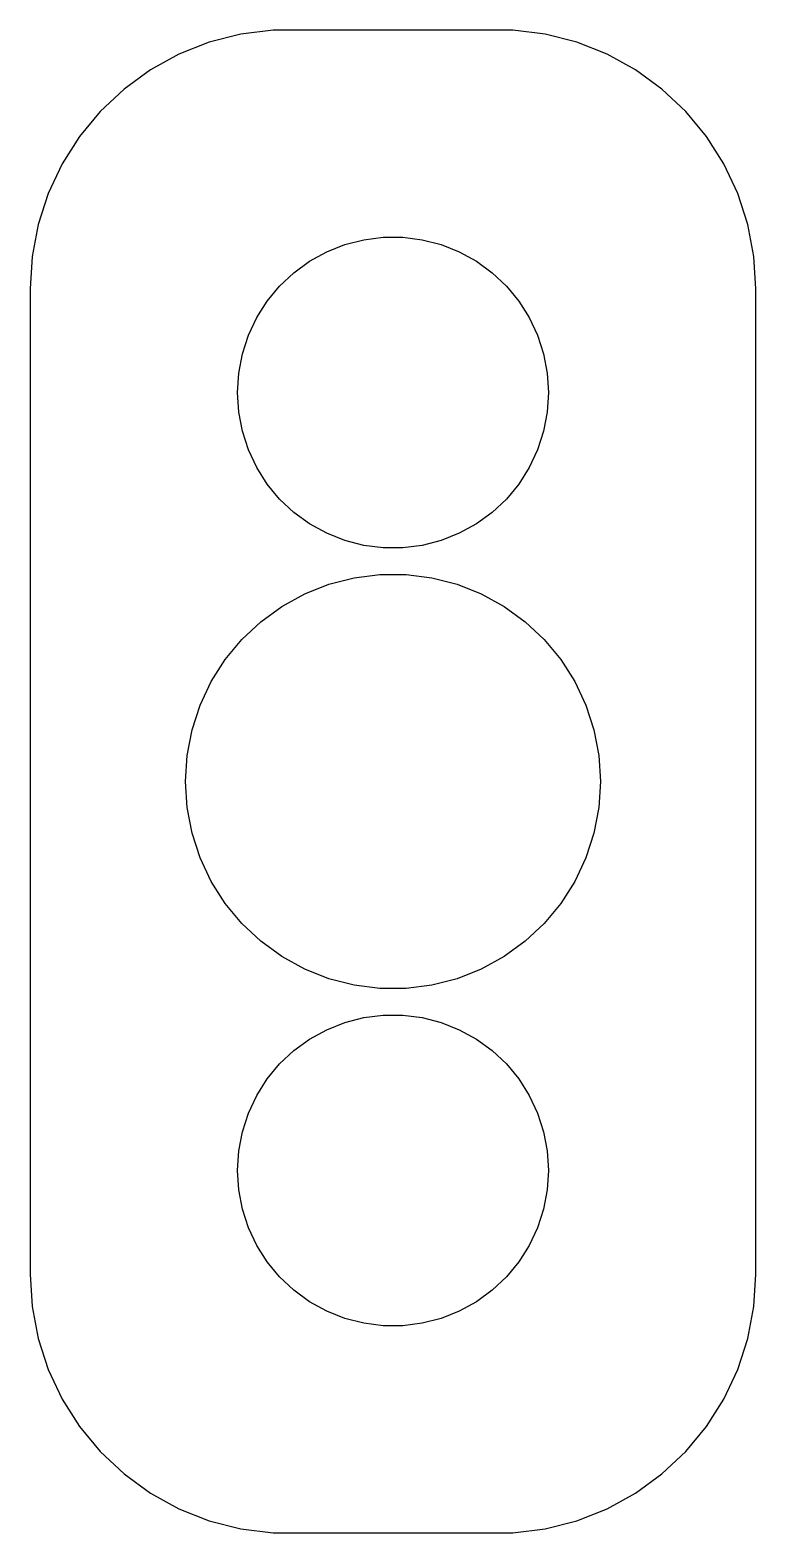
# Model space of a CAD drawing. Header units: metres. Extents: x -7 to 7, y 24.5 to 53.5.
import ezdxf

# ---------------------------------------------------------------- set-up
doc = ezdxf.new("R2010")
doc.units = ezdxf.units.M

msp = doc.modelspace()

# ---------------------------------------------------------------- linework, layer by layer
for p, q in [((-2.9369, 53.4114), (-3.54507, 53.2553)), ((-2.31395, 53.4901), (-2.9369, 53.4114)), ((2.31395, 53.4901), (-2.31395, 53.4901)), ((2.9369, 53.4114), (2.31395, 53.4901)), ((3.54507, 53.2553), (2.9369, 53.4114)), ((-3.54507, 53.2553), (-4.12889, 53.0241)), ((4.12889, 53.0241), (3.54507, 53.2553)), ((-4.12889, 53.0241), (-4.67912, 52.7216)), ((4.67912, 52.7216), (4.12889, 53.0241)), ((-4.67912, 52.7216), (-5.18712, 52.3526)), ((5.18712, 52.3526), (4.67912, 52.7216)), ((-5.18712, 52.3526), (-5.64484, 51.9227)), ((5.64484, 51.9227), (5.18712, 52.3526)), ((-5.64484, 51.9227), (-6.04507, 51.4389)), ((6.04507, 51.4389), (5.64484, 51.9227)), ((-6.04507, 51.4389), (-6.38153, 50.9088)), ((6.38153, 50.9088), (6.04507, 51.4389)), ((-6.38153, 50.9088), (-6.64888, 50.3406)), ((6.64888, 50.3406), (6.38153, 50.9088)), ((-6.64888, 50.3406), (-6.84291, 49.7434)), ((6.84291, 49.7434), (6.64888, 50.3406)), ((-6.84291, 49.7434), (-6.96057, 49.1267)), ((6.96057, 49.1267), (6.84291, 49.7434)), ((-1.27733, 49.2145), (-0.927048, 49.3532)), ((-0.927048, 49.3532), (-0.562134, 49.4469)), ((-0.562134, 49.4469), (-0.18837, 49.4941)), ((-0.18837, 49.4941), (0.18837, 49.4941)), ((0.18837, 49.4941), (0.562134, 49.4469)), ((0.562134, 49.4469), (0.927048, 49.3532)), ((0.927048, 49.3532), (1.27733, 49.2145)), ((-6.96057, 49.1267), (-7, 48.5)), ((-1.91226, 48.8115), (-1.60747, 49.033)), ((-1.60747, 49.033), (-1.27733, 49.2145)), ((1.27733, 49.2145), (1.60747, 49.033)), ((1.60747, 49.033), (1.91226, 48.8115)), ((7, 48.5), (6.96057, 49.1267)), ((-2.1869, 48.5536), (-1.91226, 48.8115)), ((1.91226, 48.8115), (2.1869, 48.5536)), ((-7, 48.5), (-7, 29.5)), ((-2.42705, 48.2634), (-2.1869, 48.5536)), ((2.1869, 48.5536), (2.42705, 48.2634)), ((7, 29.5), (7, 48.5)), ((-2.62891, 47.9453), (-2.42705, 48.2634)), ((2.42705, 48.2634), (2.62891, 47.9453)), ((-2.78932, 47.6044), (-2.62891, 47.9453)), ((2.62891, 47.9453), (2.78932, 47.6044)), ((-2.90575, 47.2461), (-2.78932, 47.6044)), ((2.78932, 47.6044), (2.90575, 47.2461)), ((-2.97633, 46.876), (-2.90575, 47.2461)), ((2.90575, 47.2461), (2.97633, 46.876)), ((-3, 46.5), (-2.97633, 46.876)), ((2.97633, 46.876), (3, 46.5)), ((-2.97633, 46.124), (-3, 46.5)), ((3, 46.5), (2.97633, 46.124)), ((-2.90575, 45.7539), (-2.97633, 46.124)), ((2.97633, 46.124), (2.90575, 45.7539)), ((-2.78932, 45.3956), (-2.90575, 45.7539)), ((2.90575, 45.7539), (2.78932, 45.3956)), ((-2.62891, 45.0547), (-2.78932, 45.3956)), ((2.78932, 45.3956), (2.62891, 45.0547)), ((-2.42705, 44.7366), (-2.62891, 45.0547)), ((2.62891, 45.0547), (2.42705, 44.7366)), ((-2.1869, 44.4464), (-2.42705, 44.7366)), ((2.42705, 44.7366), (2.1869, 44.4464)), ((-1.91226, 44.1884), (-2.1869, 44.4464)), ((2.1869, 44.4464), (1.91226, 44.1884)), ((-1.60747, 43.967), (-1.91226, 44.1884)), ((1.91226, 44.1884), (1.60747, 43.967)), ((-1.27733, 43.7855), (-1.60747, 43.967)), ((-0.927048, 43.6468), (-1.27733, 43.7855)), ((1.27733, 43.7855), (0.927048, 43.6468)), ((1.60747, 43.967), (1.27733, 43.7855)), ((-0.562134, 43.5531), (-0.927048, 43.6468)), ((-0.18837, 43.5059), (-0.562134, 43.5531)), ((0.18837, 43.5059), (-0.18837, 43.5059)), ((0.562134, 43.5531), (0.18837, 43.5059)), ((0.927048, 43.6468), (0.562134, 43.5531)), ((-1.23605, 42.8042), (-0.749512, 42.9291)), ((-0.749512, 42.9291), (-0.25116, 42.9921)), ((-0.25116, 42.9921), (0.25116, 42.9921)), ((0.25116, 42.9921), (0.749512, 42.9291)), ((0.749512, 42.9291), (1.23605, 42.8042)), ((-2.1433, 42.3773), (-1.70311, 42.6193)), ((-1.70311, 42.6193), (-1.23605, 42.8042)), ((1.23605, 42.8042), (1.70311, 42.6193)), ((1.70311, 42.6193), (2.1433, 42.3773)), ((-2.54968, 42.082), (-2.1433, 42.3773)), ((2.1433, 42.3773), (2.54968, 42.082)), ((-2.91586, 41.7382), (-2.54968, 42.082)), ((2.54968, 42.082), (2.91586, 41.7382)), ((-3.23605, 41.3511), (-2.91586, 41.7382)), ((2.91586, 41.7382), (3.23605, 41.3511)), ((-3.50522, 40.927), (-3.23605, 41.3511)), ((3.23605, 41.3511), (3.50522, 40.927)), ((-3.7191, 40.4725), (-3.50522, 40.927)), ((3.50522, 40.927), (3.7191, 40.4725)), ((-3.87433, 39.9948), (-3.7191, 40.4725)), ((3.7191, 40.4725), (3.87433, 39.9948)), ((-3.96844, 39.5013), (-3.87433, 39.9948)), ((3.87433, 39.9948), (3.96844, 39.5013)), ((-4, 39), (-3.96844, 39.5013)), ((3.96844, 39.5013), (4, 39)), ((-3.96844, 38.4987), (-4, 39)), ((4, 39), (3.96844, 38.4987)), ((-3.87433, 38.0052), (-3.96844, 38.4987)), ((3.96844, 38.4987), (3.87433, 38.0052)), ((-3.7191, 37.5275), (-3.87433, 38.0052)), ((3.87433, 38.0052), (3.7191, 37.5275)), ((-3.50522, 37.073), (-3.7191, 37.5275)), ((3.7191, 37.5275), (3.50522, 37.073)), ((-3.23605, 36.6489), (-3.50522, 37.073)), ((3.50522, 37.073), (3.23605, 36.6489)), ((-2.91586, 36.2618), (-3.23605, 36.6489)), ((3.23605, 36.6489), (2.91586, 36.2618)), ((-2.54968, 35.918), (-2.91586, 36.2618)), ((2.91586, 36.2618), (2.54968, 35.918)), ((-2.1433, 35.6227), (-2.54968, 35.918)), ((2.54968, 35.918), (2.1433, 35.6227)), ((-1.70311, 35.3807), (-2.1433, 35.6227)), ((-1.23605, 35.1958), (-1.70311, 35.3807)), ((1.70311, 35.3807), (1.23605, 35.1958)), ((2.1433, 35.6227), (1.70311, 35.3807)), ((-0.749512, 35.0709), (-1.23605, 35.1958)), ((-0.25116, 35.0079), (-0.749512, 35.0709)), ((0.749512, 35.0709), (0.25116, 35.0079)), ((1.23605, 35.1958), (0.749512, 35.0709)), ((0.25116, 35.0079), (-0.25116, 35.0079)), ((-0.562134, 34.4469), (-0.18837, 34.4941)), ((-0.18837, 34.4941), (0.18837, 34.4941)), ((0.18837, 34.4941), (0.562134, 34.4469)), ((-1.60747, 34.033), (-1.27733, 34.2145)), ((-1.27733, 34.2145), (-0.927048, 34.3532)), ((-0.927048, 34.3532), (-0.562134, 34.4469)), ((0.562134, 34.4469), (0.927048, 34.3532)), ((0.927048, 34.3532), (1.27733, 34.2145)), ((1.27733, 34.2145), (1.60747, 34.033)), ((-1.91226, 33.8116), (-1.60747, 34.033)), ((1.60747, 34.033), (1.91226, 33.8116)), ((-2.1869, 33.5536), (-1.91226, 33.8116)), ((1.91226, 33.8116), (2.1869, 33.5536)), ((-2.42705, 33.2634), (-2.1869, 33.5536)), ((2.1869, 33.5536), (2.42705, 33.2634)), ((-2.62891, 32.9453), (-2.42705, 33.2634)), ((2.42705, 33.2634), (2.62891, 32.9453)), ((-2.78932, 32.6044), (-2.62891, 32.9453)), ((2.62891, 32.9453), (2.78932, 32.6044)), ((-2.90575, 32.2461), (-2.78932, 32.6044)), ((2.78932, 32.6044), (2.90575, 32.2461)), ((-2.97633, 31.876), (-2.90575, 32.2461)), ((2.90575, 32.2461), (2.97633, 31.876)), ((-3, 31.5), (-2.97633, 31.876)), ((2.97633, 31.876), (3, 31.5)), ((-2.97633, 31.124), (-3, 31.5)), ((3, 31.5), (2.97633, 31.124)), ((-2.90575, 30.7539), (-2.97633, 31.124)), ((2.97633, 31.124), (2.90575, 30.7539)), ((-2.78932, 30.3956), (-2.90575, 30.7539)), ((2.90575, 30.7539), (2.78932, 30.3956)), ((-2.62891, 30.0547), (-2.78932, 30.3956)), ((2.78932, 30.3956), (2.62891, 30.0547)), ((-2.42705, 29.7366), (-2.62891, 30.0547)), ((2.62891, 30.0547), (2.42705, 29.7366)), ((-2.1869, 29.4464), (-2.42705, 29.7366)), ((2.42705, 29.7366), (2.1869, 29.4464)), ((-7, 29.5), (-6.96057, 28.8733)), ((-1.91226, 29.1885), (-2.1869, 29.4464)), ((2.1869, 29.4464), (1.91226, 29.1885)), ((6.96057, 28.8733), (7, 29.5)), ((-1.60747, 28.967), (-1.91226, 29.1885)), ((1.91226, 29.1885), (1.60747, 28.967)), ((-6.96057, 28.8733), (-6.84291, 28.2566)), ((-1.27733, 28.7855), (-1.60747, 28.967)), ((-0.927048, 28.6468), (-1.27733, 28.7855)), ((1.27733, 28.7855), (0.927048, 28.6468)), ((1.60747, 28.967), (1.27733, 28.7855)), ((6.84291, 28.2566), (6.96057, 28.8733)), ((-0.562134, 28.5531), (-0.927048, 28.6468)), ((-0.18837, 28.5059), (-0.562134, 28.5531)), ((0.18837, 28.5059), (-0.18837, 28.5059)), ((0.562134, 28.5531), (0.18837, 28.5059)), ((0.927048, 28.6468), (0.562134, 28.5531)), ((-6.84291, 28.2566), (-6.64888, 27.6594)), ((6.64888, 27.6594), (6.84291, 28.2566)), ((-6.64888, 27.6594), (-6.38153, 27.0912)), ((6.38153, 27.0912), (6.64888, 27.6594)), ((-6.38153, 27.0912), (-6.04507, 26.5611)), ((6.04507, 26.5611), (6.38153, 27.0912)), ((-6.04507, 26.5611), (-5.64484, 26.0773)), ((5.64484, 26.0773), (6.04507, 26.5611)), ((-5.64484, 26.0773), (-5.18712, 25.6474)), ((5.18712, 25.6474), (5.64484, 26.0773)), ((-5.18712, 25.6474), (-4.67912, 25.2784)), ((4.67912, 25.2784), (5.18712, 25.6474)), ((-4.67912, 25.2784), (-4.12889, 24.9759)), ((4.12889, 24.9759), (4.67912, 25.2784)), ((-4.12889, 24.9759), (-3.54507, 24.7447)), ((3.54507, 24.7447), (4.12889, 24.9759)), ((-3.54507, 24.7447), (-2.9369, 24.5886)), ((2.9369, 24.5886), (3.54507, 24.7447)), ((-2.9369, 24.5886), (-2.31395, 24.5099)), ((-2.31395, 24.5099), (2.31395, 24.5099)), ((2.31395, 24.5099), (2.9369, 24.5886))]:
    msp.add_line(p, q)

doc.saveas('drawing.dxf')
